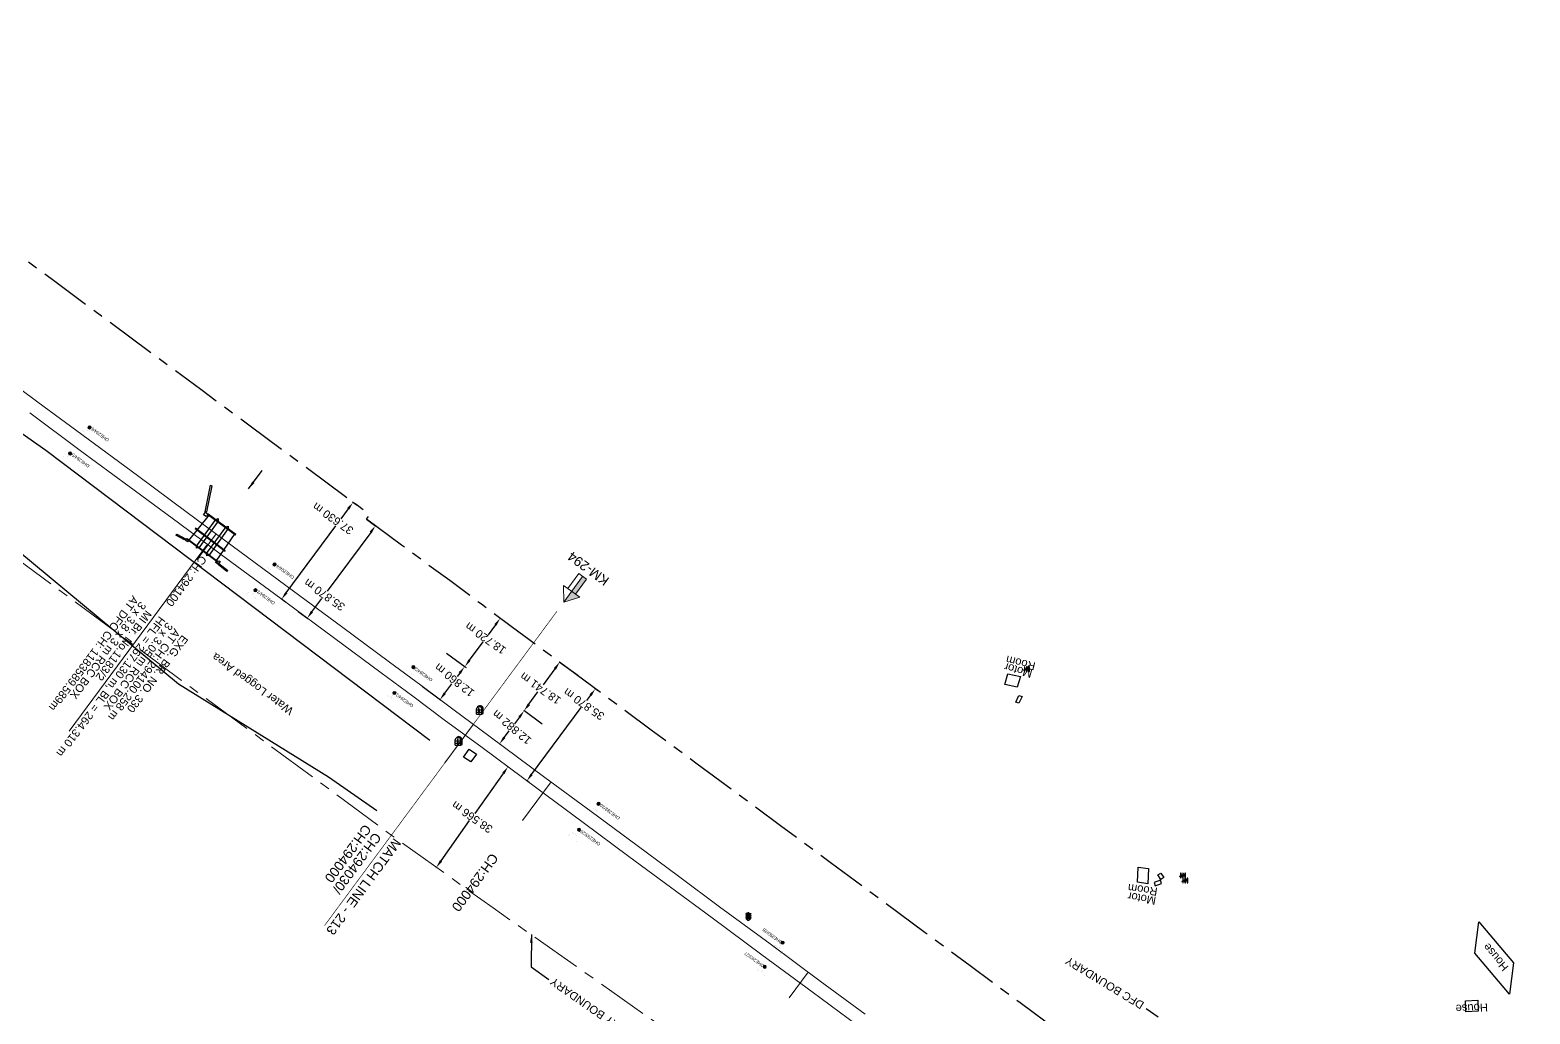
# Model space of a CAD drawing. Header units: metres. Extents: x 646303 to 662875, y 3366650 to 3378730.
# Drawn here: x 649483.9 to 649952.6, y 3376139.9 to 3376447.5 of the extents above; entities that cross this region are included whole.
import ezdxf
from ezdxf.enums import TextEntityAlignment as Align

# ---------------------------------------------------------------- set-up
doc = ezdxf.new("R2010")
doc.units = ezdxf.units.M
doc.header["$MEASUREMENT"] = 0
doc.header["$PDMODE"] = 3
doc.header["$PDSIZE"] = 0.5
doc.linetypes.add('CENTER', pattern=[50.8, 31.75, -6.35, 6.35, -6.35])
doc.linetypes.add('PHANTOM2', pattern=[1.25, 0.625, -0.125, 0.125, -0.125, 0.125, -0.125])
for name, color, linetype, lineweight in [('BOUNDARY DIMENTION', 10, 'Continuous', 0), ('BRIDGE DETAILS PLAN', 7, 'Continuous', 0), ('CANAL BOTTOM', 5, 'Continuous', 0), ('Existing Chainage', 7, 'Continuous', 0), ('Existing IR Track', 143, 'Continuous', 0), ('Existing Railway Boundary', 7, 'CENTER', 0), ('KM STONE', 7, 'Continuous', 0), ('OHE MAST', 8, 'Continuous', 0), ('OHE MAST TEXT', 8, 'Continuous', 0)]:
    doc.layers.add(name, color=color, linetype=linetype, lineweight=lineweight)
for name, color, linetype in [('BRIDGE_PARAPET', 7, 'Continuous'), ('COMMERCIAL_BLD_PUC', 251, 'Continuous'), ('DFCC Boundary', 6, 'CENTER'), ('Dimension', 10, 'Continuous'), ('KILOMETER_STONE', 251, 'Continuous'), ('MATCH LINE', 7, 'Continuous'), ('PIER_OR_ABUTMENT', 7, 'Continuous'), ('RESIDENTIAL_BL_PUC', 251, 'Continuous'), ('RESIDENTIAL_BL_SEMI', 251, 'Continuous'), ('RETAINING_WALL', 7, 'Continuous'), ('SFL_SOFFIT_LVL', 251, 'Continuous'), ('SIGN_BOARD', 251, 'Continuous'), ('TANK', 251, 'Continuous'), ('TOPO_TEXT', 251, 'Continuous'), ('TRANSFORMER', 251, 'Continuous'), ('TROLLEY_STAND', 7, 'Continuous'), ('WATER_LOGGED_AREA', 5, 'Continuous'), ('WING_WALL', 7, 'Continuous')]:
    doc.layers.add(name, color=color, linetype=linetype)
doc.styles.add('notes', font='romans.shx', dxfattribs={"height": 2})
doc.styles.get("Standard").update_dxf_attribs({"font": 'arial.ttf'})
doc.styles.add('Style-Arial', font='arial.ttf')
doc.dimstyles.new('DIM', dxfattribs={"dimtxt": 2.5, "dimasz": 2.5, "dimexe": 0.18, "dimexo": 0.0625, "dimgap": 0.09, "dimtad": 0, "dimtih": 1, "dimtoh": 1, "dimdec": 3, "dimzin": 0, "dimdsep": 46, "dimtxsty": 'Standard', "dimcen": 0.09, "dimadec": 0, "dimazin": 0, "dimtfac": 1, "dimtdec": 3, "dimtofl": 0, "dimtmove": 0, "dimatfit": 3, "dimfxl": 1, "dimtolj": 1, "dimtzin": 0, "dimarcsym": 0})
doc.dimstyles.new('ISO-25', dxfattribs={"dimtxt": 2.5, "dimasz": 2.5, "dimexe": 1.25, "dimexo": 0.625, "dimtad": 1, "dimtxsty": 'Standard', "dimcen": 2.5, "dimadec": 0, "dimazin": 0, "dimtfac": 1, "dimtmove": 0, "dimatfit": 3, "dimfxl": 1, "dimarcsym": 0})

# ---------------------------------------------------------------- blocks, each defined once
blk = doc.blocks.new('KMS')
blk.add_hatch(color=256).paths.add_polyline_path([(0.84, 1.71), (0.84, 0), (1.28, 0.25), (1.28, 1.71, 0.82134), (-0.65, 2.08, -0.601821)])
for points in [[(-0.84, 0), (-0.84, 1.71)], [(-0.84, 1.38), (0.84, 1.38)], [(-0.84, 0.64), (0.84, 0.64)], [(-0.84, 0), (0.84, 0)], [(0.84, 0), (0.84, 1.71)], [(0.84, 0), (1.28, 0.25)], [(1.28, 0.25), (1.28, 1.71)]]:
    blk.add_lwpolyline(points)
for centre, radius, start, end in [((0, 1.5), 0.867, 14.1462, 165.8538), ((0.28, 1.7), 1, 0.4859, 158.6661)]:
    blk.add_arc(centre, radius, start, end)
at = {"style": 'notes'}
for s, p in [('S', (-0.25, 0.09)), ('K', (-0.25, 1.58)), ('M', (-0.25, 0.81))]:
    blk.add_text(s, height=0.391, dxfattribs=at).set_placement(p)
blk = doc.blocks.new('SIG')
for color, points in [(1, [(-0.22, 0.42, 0.180295), (-0.01, 0.33, -0.00255), (0.01, 0.33, -0.00255), (0.02, 0.33, 0.180295), (0.23, 0.42, -0.002654), (0.25, 0.44, 0.184495), (0.33, 0.65, 1.000001), (-0.32, 0.65, 0.184495), (-0.24, 0.44, -0.002654)]), (2, [(0.23, -0.23, -0.002654), (0.25, -0.21, 0.184495), (0.33, 0.01, 1.000001), (-0.32, 0.01, 0.184495), (-0.24, -0.21, -0.002654), (-0.22, -0.23, 0.180295), (-0.01, -0.32, -0.00255), (0.01, -0.32, -0.00255), (0.02, -0.32, 0.180295)]), (3, [(0.23, -0.88, -0.002654), (0.25, -0.86, 0.184495), (0.33, -0.64, 1.000001), (-0.32, -0.64, 0.184495), (-0.24, -0.86, -0.002654), (-0.22, -0.88, 0.395599)])]:
    blk.add_hatch(color=color).paths.add_polyline_path(points)
for p, q in [((-0.31, 0.98), (-0.32, -0.9)), ((0.33, -0.9), (0.32, 0.98))]:
    blk.add_line(p, q)
for points in [[(-0.31, 0.98), (-0.81, 0.98, 0.198758), (-0.42, 0.41, 0.003814), (-0.31, 0.39, 0.003814)], [(-0.31, 0.33), (-0.81, 0.33, 0.198758), (-0.42, -0.23, 0.003727), (-0.32, -0.26, 0.003727)], [(0.32, 0.98), (0.82, 0.98, -0.198758), (0.44, 0.41, -0.003814), (0.32, 0.39, -0.003814)], [(0.32, 0.33), (0.82, 0.33, -0.198758), (0.44, -0.23, -0.003727), (0.33, -0.26, -0.003727)], [(-0.32, -0.32), (-0.81, -0.32, 0.198758), (-0.42, -0.88, 0.003639), (-0.32, -0.9)], [(0.33, -0.32), (0.82, -0.32, -0.198758), (0.44, -0.88, -0.003639), (0.33, -0.9)]]:
    blk.add_lwpolyline(points, format="xyb")
for centre, radius, start, end in [((0.01, 0.91), 0.324, 12.4049, 167.5951), ((0.01, 0.81), 0.357, 27.7578, 152.2422), ((0.01, -0.9), 0.324, 181.4572, 358.5428)]:
    blk.add_arc(centre, radius, start, end)
blk = doc.blocks.new('TRF')
blk.add_hatch(color=256).paths.add_polyline_path([(0.22, -0.04), (0.38, 0.42), (-0.98, -0.29), (0.02, 0.04), (-0.18, -0.39), (0.98, 0.09)])
for p, q in [((-0.69, 0.72), (-0.69, -0.72)), ((-0.52, 0.72), (-0.69, 0.72)), ((-0.52, -0.72), (-0.52, 0.72)), ((0, 0.72), (0, -0.72)), ((0.17, 0.72), (0, 0.72)), ((0.17, -0.72), (0.17, 0.72)), ((0.7, 0.72), (0.7, -0.72)), ((0.87, 0.72), (0.7, 0.72)), ((0.87, -0.72), (0.87, 0.72)), ((-0.69, -0.72), (-0.52, -0.72)), ((0, -0.72), (0.17, -0.72)), ((0.7, -0.72), (0.87, -0.72))]:
    blk.add_line(p, q)
blk.add_lwpolyline([(0.22, -0.04), (0.38, 0.42), (-0.98, -0.29), (0.02, 0.04), (-0.18, -0.39), (0.98, 0.09)], close=True)
blk = doc.blocks.new('OHE MAST')
h = blk.add_hatch(color=256)
edge = h.paths.add_edge_path()
edge.add_arc((0, 0), 0.514, 0, 360)
at = {"const_width": 0.01, "flags": 128}
for points in [[(1.5, 3.5), (1.5, 2), (-1.5, 2), (-1.5, 3.5)], [(0, 2), (0, 0)]]:
    blk.add_lwpolyline(points, dxfattribs=at)
blk.add_circle((0, 0), 0.514)
blk = doc.blocks.new('KM POST PLAN')
at = {"extrusion": (0, 0, -1)}
h = blk.add_hatch(color=256, dxfattribs=at)
h.paths.add_polyline_path([(0, -20), (0, -8.47), (3, -8.47), (3, -20)])
h.paths.add_polyline_path([(0, -8.47), (0, 0), (6.25, -8.47), (3, -8.47)], flags=16)
at = {"flags": 128}
for points in [[(0, 0), (-6.25, -8.47), (6.25, -8.47)], [(0, 0), (0, -20)], [(0, 0), (6.25, -8.47)], [(3, -8.47), (3, -20), (-3, -20), (-3, -8.47)]]:
    blk.add_lwpolyline(points, dxfattribs=at)
at = {"style": 'Style-Arial'}
blk.add_attdef('KM-POST', text='', height=6, dxfattribs=at).set_placement((0, -26, -263.95), align=Align.MIDDLE_CENTER)
blk = doc.blocks.new('*D7257')
at = {"layer": 'Defpoints', "color": 0, "transparency": 16777216}
for p in [(649638.26, 3376234.79), (649630.57, 3376224.45), (649630.62, 3376224.42)]:
    blk.add_point(p, dxfattribs=at)
at = {"layer": 'Dimension', "color": 0, "lineweight": -2, "transparency": 16777216}
for p, q in [((649638.31, 3376234.75), (649638.45, 3376234.65)), ((649636.81, 3376232.75), (649635.28, 3376230.68)), ((649630.62, 3376224.42), (649630.77, 3376224.31)), ((649632.11, 3376226.42), (649633.65, 3376228.49))]:
    blk.add_line(p, q, dxfattribs=at)
at = {"layer": 'Dimension', "color": 0, "transparency": 16777216}
for points in [[(649636.48, 3376233), (649637.15, 3376232.5), (649638.31, 3376234.75)], [(649631.78, 3376226.67), (649632.45, 3376226.17), (649630.62, 3376224.42)]]:
    blk.add_solid(points, dxfattribs=at)
at = {"layer": 'Dimension', "color": 0, "lineweight": 0, "transparency": 16777216, "insert": (649634.46, 3376229.58), "char_height": 2.5, "attachment_point": 5, "rotation": 140}
blk.add_mtext('\\A1;12.882 m', dxfattribs=at)
blk = doc.blocks.new('*D7258')
at = {"layer": 'Defpoints', "color": 0, "transparency": 16777216}
for p in [(649614, 3376252.74), (649606.33, 3376242.42), (649612.01, 3376238.2)]:
    blk.add_point(p, dxfattribs=at)
at = {"layer": 'Dimension', "color": 0, "lineweight": -2, "transparency": 16777216}
for p, q in [((649614.05, 3376252.7), (649619.82, 3376248.42)), ((649613.5, 3376240.21), (649615.71, 3376243.18)), ((649618.19, 3376246.52), (649617.34, 3376245.38)), ((649606.38, 3376242.38), (649612.15, 3376238.09))]:
    blk.add_line(p, q, dxfattribs=at)
at = {"layer": 'Dimension', "color": 0, "transparency": 16777216}
for points in [[(649617.85, 3376246.77), (649618.52, 3376246.27), (649619.68, 3376248.53)], [(649613.16, 3376240.46), (649613.83, 3376239.96), (649612.01, 3376238.2)]]:
    blk.add_solid(points, dxfattribs=at)
at = {"layer": 'Dimension', "color": 0, "lineweight": 0, "transparency": 16777216, "insert": (649616.53, 3376244.28), "char_height": 2.5, "attachment_point": 5, "rotation": 142}
blk.add_mtext('\\A1;12.860 m', dxfattribs=at)
blk = doc.blocks.new('*D7322')
at = {"layer": 'Defpoints', "color": 0, "linetype": 'ByBlock', "ltscale": 0.5, "transparency": 16777216}
for p in [(649633.39, 3376217.09), (649610.86, 3376185.78), (649611.01, 3376185.67)]:
    blk.add_point(p, dxfattribs=at)
at = {"layer": 'Existing Railway Boundary', "color": 0, "linetype": 'ByBlock', "lineweight": -2, "ltscale": 0.5, "transparency": 16777216}
for p, q in [((649631.78, 3376215.16), (649622.83, 3376202.61)), ((649633.33, 3376217.12), (649633.08, 3376217.3)), ((649612.31, 3376187.82), (649621.25, 3376200.38)), ((649610.96, 3376185.71), (649610.71, 3376185.89))]:
    blk.add_line(p, q, dxfattribs=at)
at = {"layer": 'Existing Railway Boundary', "color": 0, "linetype": 'ByBlock', "ltscale": 0.5, "transparency": 16777216}
for points in [[(649631.44, 3376215.4), (649632.12, 3376214.92), (649633.23, 3376217.2)], [(649611.97, 3376188.06), (649612.64, 3376187.58), (649610.86, 3376185.78)]]:
    blk.add_solid(points, dxfattribs=at)
at = {"layer": 'Existing Railway Boundary', "color": 0, "linetype": 'ByBlock', "ltscale": 0.5, "transparency": 16777216, "insert": (649622.04, 3376201.49), "char_height": 2.5, "attachment_point": 5, "rotation": 145}
blk.add_mtext('\\A1;38.566 m', dxfattribs=at)
blk = doc.blocks.new('*D7105')
at = {"layer": 'BOUNDARY DIMENTION', "color": 0, "lineweight": -2, "transparency": 16777216}
for p, q in [((649647.89, 3376247.82), (649644.21, 3376242.8)), ((649655.02, 3376245.7), (649649.22, 3376249.94)), ((649639.77, 3376236.74), (649642.6, 3376240.59)), ((649643.94, 3376230.58), (649638.15, 3376234.83))]:
    blk.add_line(p, q, dxfattribs=at)
at = {"layer": 'BOUNDARY DIMENTION', "color": 0, "transparency": 16777216}
for points in [[(649647.56, 3376248.07), (649648.23, 3376247.58), (649649.37, 3376249.84)], [(649639.43, 3376236.98), (649640.11, 3376236.49), (649638.29, 3376234.72)]]:
    blk.add_solid(points, dxfattribs=at)
at = {"layer": 'Defpoints', "color": 0, "transparency": 16777216}
for p in [(649649.37, 3376249.84), (649655.07, 3376245.66), (649643.99, 3376230.54)]:
    blk.add_point(p, dxfattribs=at)
at = {"layer": 'BOUNDARY DIMENTION', "color": 0, "transparency": 16777216, "insert": (649643.4, 3376241.7), "char_height": 2.5, "attachment_point": 5, "rotation": 145}
blk.add_mtext('\\A1;18.741 m', dxfattribs=at)
blk = doc.blocks.new('*D7106')
at = {"layer": 'BOUNDARY DIMENTION', "color": 0, "lineweight": -2, "transparency": 16777216}
for p, q in [((649631.29, 3376263.23), (649630.65, 3376263.7)), ((649629.32, 3376261.58), (649627.04, 3376258.47)), ((649621.21, 3376250.51), (649625.43, 3376256.26)), ((649620.23, 3376248.13), (649619.59, 3376248.6))]:
    blk.add_line(p, q, dxfattribs=at)
at = {"layer": 'BOUNDARY DIMENTION', "color": 0, "transparency": 16777216}
for points in [[(649628.99, 3376261.83), (649629.66, 3376261.33), (649630.8, 3376263.6)], [(649620.88, 3376250.76), (649621.55, 3376250.27), (649619.73, 3376248.5)]]:
    blk.add_solid(points, dxfattribs=at)
at = {"layer": 'Defpoints', "color": 0, "transparency": 16777216}
for p in [(649630.8, 3376263.6), (649631.34, 3376263.2), (649620.28, 3376248.1)]:
    blk.add_point(p, dxfattribs=at)
at = {"layer": 'BOUNDARY DIMENTION', "color": 0, "transparency": 16777216, "insert": (649626.23, 3376257.36), "char_height": 2.5, "attachment_point": 5, "rotation": 145}
blk.add_mtext('\\A1;18.720 m', dxfattribs=at)
blk = doc.blocks.new('*D7013')
at = {"layer": 'Defpoints', "color": 0, "linetype": 'Continuous', "ltscale": 0.5, "transparency": 16777216}
for p in [(649660.54, 3376241.59), (649661.27, 3376241.05), (649639.87, 3376212.27)]:
    blk.add_point(p, dxfattribs=at)
at = {"layer": 'DFCC Boundary', "color": 0, "linetype": 'Continuous', "lineweight": -2, "ltscale": 0.5, "transparency": 16777216}
for p, q in [((649659.05, 3376239.59), (649657.78, 3376237.88)), ((649661.22, 3376241.09), (649660.39, 3376241.7)), ((649640.63, 3376214.82), (649656.15, 3376235.69)), ((649639.82, 3376212.3), (649638.99, 3376212.92))]:
    blk.add_line(p, q, dxfattribs=at)
at = {"layer": 'DFCC Boundary', "color": 0, "linetype": 'Continuous', "ltscale": 0.5, "transparency": 16777216}
for points in [[(649658.71, 3376239.84), (649659.38, 3376239.34), (649660.54, 3376241.59)], [(649640.29, 3376215.07), (649640.96, 3376214.57), (649639.13, 3376212.81)]]:
    blk.add_solid(points, dxfattribs=at)
at = {"layer": 'DFCC Boundary', "color": 0, "linetype": 'Continuous', "ltscale": 0.5, "transparency": 16777216, "insert": (649656.96, 3376236.78), "char_height": 2.5, "attachment_point": 5, "rotation": 145}
blk.add_mtext('\\A1;35.870 m', dxfattribs=at)
blk = doc.blocks.new('*D7014')
at = {"layer": 'Defpoints', "color": 0, "linetype": 'Continuous', "ltscale": 0.5, "transparency": 16777216}
for p in [(649588.99, 3376294.6), (649567.66, 3376265.75), (649570.51, 3376263.65)]:
    blk.add_point(p, dxfattribs=at)
at = {"layer": 'DFCC Boundary', "color": 0, "linetype": 'Continuous', "lineweight": -2, "ltscale": 0.5, "transparency": 16777216}
for p, q in [((649589.04, 3376294.56), (649591.98, 3376292.39)), ((649590.35, 3376290.48), (649576.71, 3376272.05)), ((649571.99, 3376265.66), (649575.09, 3376269.85)), ((649567.71, 3376265.72), (649570.65, 3376263.54))]:
    blk.add_line(p, q, dxfattribs=at)
at = {"layer": 'DFCC Boundary', "color": 0, "linetype": 'Continuous', "ltscale": 0.5, "transparency": 16777216}
for points in [[(649590.01, 3376290.73), (649590.68, 3376290.24), (649591.83, 3376292.49)], [(649571.66, 3376265.91), (649572.33, 3376265.41), (649570.51, 3376263.65)]]:
    blk.add_solid(points, dxfattribs=at)
at = {"layer": 'DFCC Boundary', "color": 0, "linetype": 'Continuous', "ltscale": 0.5, "transparency": 16777216, "insert": (649575.9, 3376270.95), "char_height": 2.5, "attachment_point": 5, "rotation": 145}
blk.add_mtext('\\A1;35.870 m', dxfattribs=at)
blk = doc.blocks.new('*D7016')
at = {"layer": 'Defpoints', "color": 0, "linetype": 'Continuous', "ltscale": 0.5, "transparency": 16777216}
for p in [(649584.83, 3376299.85), (649586.14, 3376298.89), (649563.79, 3376268.61)]:
    blk.add_point(p, dxfattribs=at)
at = {"layer": 'DFCC Boundary', "color": 0, "linetype": 'Continuous', "lineweight": -2, "ltscale": 0.5, "transparency": 16777216}
for p, q in [((649586.09, 3376298.92), (649584.69, 3376299.96)), ((649583.35, 3376297.84), (649581.04, 3376294.71)), ((649563.97, 3376271.58), (649579.41, 3376292.51)), ((649563.74, 3376268.64), (649562.34, 3376269.68))]:
    blk.add_line(p, q, dxfattribs=at)
at = {"layer": 'DFCC Boundary', "color": 0, "linetype": 'Continuous', "ltscale": 0.5, "transparency": 16777216}
for points in [[(649583.01, 3376298.09), (649583.68, 3376297.59), (649584.83, 3376299.85)], [(649563.64, 3376271.83), (649564.31, 3376271.33), (649562.49, 3376269.57)]]:
    blk.add_solid(points, dxfattribs=at)
at = {"layer": 'DFCC Boundary', "color": 0, "linetype": 'Continuous', "ltscale": 0.5, "transparency": 16777216, "insert": (649578.56, 3376294.78), "char_height": 2.5, "attachment_point": 5, "rotation": 145}
blk.add_mtext('\\A1;37.630 m', dxfattribs=at)

msp = doc.modelspace()

# ---------------------------------------------------------------- linework, layer by layer
at = {"layer": 'BRIDGE DETAILS PLAN', "color": 7, "linetype": 'Continuous', "lineweight": 0, "flags": 128}
msp.add_lwpolyline([(649539.3189, 3376286.7461), (649496.0711, 3376228.3878)], dxfattribs=at)
at = {"layer": 'BRIDGE_PARAPET', "linetype": 'Continuous'}
for points in [[(649539.471, 3376296.024, 268.198), (649548.096, 3376289.655, 268.197), (649548.188, 3376289.832, 268.252), (649539.563, 3376296.201, 268.252)], [(649535.498, 3376291.709, 268.327), (649544.839, 3376284.606, 268.323), (649544.916, 3376284.725, 268.372), (649535.575, 3376291.828, 268.372)], [(649542.415, 3376281.312, 268.378), (649532.924, 3376288.385, 268.374), (649532.967, 3376288.533, 268.354), (649542.458, 3376281.46, 268.354)]]:
    msp.add_polyline3d(points, close=True, dxfattribs=at)
at = {"layer": 'COMMERCIAL_BLD_PUC', "linetype": 'Continuous'}
for points in [[(649793.359, 3376245.383, 265.65), (649792.375, 3376242.068, 265.688), (649788.436, 3376242.974, 265.768), (649789.4201, 3376246.2892, 265.768)], [(649833.17, 3376180.68, 265.964), (649829.967, 3376181.135, 265.886), (649830.128, 3376185.83, 265.717), (649833.3319, 3376185.3749, 265.717)]]:
    msp.add_polyline3d(points, close=True, dxfattribs=at)
at = {"layer": 'DFCC Boundary', "ltscale": 0.5, "flags": 128}
msp.add_lwpolyline([(655695.597, 3371812.1897), (655640.8822, 3371912.823), (655580.0449, 3371996.7158), (655509.7792, 3372062.0857), (655426.9534, 3372113.9756), (655342.6069, 3372167.9462), (655257.8854, 3372221.2222), (655173.2688, 3372275.363), (655087.3459, 3372327.2788), (655002.8598, 3372380.6107), (654914.5097, 3372429.9473), (654741.1355, 3372529.4419), (654650.033, 3372576.4159), (654568.6995, 3372626.155), (654571.9877, 3372630.6369), (654391.4686, 3372756.327), (654377.1337, 3372736.8494), (654004.4289, 3373016.6995), (654007.7887, 3373020.6424), (653690.5739, 3373253.6486), (653690.5425, 3373253.6059), (653433.8132, 3373453.1485), (653440.7668, 3373462.5592), (653208.8394, 3373636.5534), (653216.1698, 3373646.5105), (653142.1983, 3373700.8896), (653053.6963, 3373771.1122), (652994.4341, 3373810.5255), (652929.3691, 3373859.5713), (652860.9168, 3373902.1103), (652749.6028, 3373984.4705), (652631.2396, 3374070.7175), (652636.2281, 3374078.1704), (652537.912, 3374145.7283), (652392.904, 3374241.2711), (652388.7719, 3374235.6812), (652308.569, 3374304.8076), (652315.9256, 3374314.7669), (652103.9815, 3374448.7876), (652083.1937, 3374464.1943), (652072.7494, 3374471.9329), (652052.3219, 3374487.0684), (652038.1897, 3374497.5387), (652024.0173, 3374508.0388), (652009.8347, 3374518.5254), (651995.6683, 3374529), (651981.7515, 3374539.2836), (651967.8828, 3374549.5317), (651954.6903, 3374559.2866), (651941.4997, 3374569.04), (651923.9377, 3374582.0168), (651906.3215, 3374595.0337), (651892.0868, 3374605.5547), (651877.7985, 3374616.1153), (651861.6288, 3374628.0564), (651845.5071, 3374639.9619), (651829.5757, 3374651.7544), (651824.7911, 3374655.296), (651813.6747, 3374663.5244), (651797.4592, 3374675.4968), (651792.6217, 3374679.0685), (651809.3453, 3374701.6999), (651798.0335, 3374710.0518), (651782.3495, 3374721.6444), (651766.6655, 3374733.2369), (651750.5163, 3374745.1875), (651734.3118, 3374757.179), (651717.3274, 3374769.6994), (651700.4625, 3374782.1317), (651684.6001, 3374793.8578), (651668.5938, 3374805.6902), (651652.6806, 3374817.4203), (651636.8173, 3374829.1137), (651620.9269, 3374840.8662), (651604.9647, 3374852.6718), (651588.7459, 3374864.6312), (651572.5882, 3374876.5455), (651556.6943, 3374888.2868), (651540.8409, 3374899.9983), (651524.5553, 3374912.0488), (651508.2568, 3374924.109), (651492.7938, 3374935.5157), (651477.3997, 3374946.8715), (651461.3291, 3374958.7436), (651445.2311, 3374970.6359), (651429.3555, 3374982.3615), (651413.4375, 3374994.1184), (651396.6322, 3375006.522), (651379.7761, 3375018.963), (651363.6644, 3375030.8565), (651352.7728, 3375038.8965), (651331.6522, 3375054.4784), (651315.7738, 3375066.1947), (651299.7306, 3375078.0412), (651283.6239, 3375089.9346), (651273.9044, 3375097.1057), (651264.2377, 3375104.2378), (651243.4187, 3375119.6324), (651222.5077, 3375135.095), (651201.5462, 3375150.5784), (651180.4926, 3375166.1298), (651161.7365, 3375179.9701), (651143.0969, 3375193.7244), (651126.6442, 3375205.9373), (651110.0563, 3375218.2505), (651088.7204, 3375233.9244), (651067.5473, 3375249.4788), (651049.4448, 3375262.8672), (651031.0656, 3375276.4601), (651013.3004, 3375289.5618), (650995.6557, 3375302.5748), (650975.556, 3375317.4171), (650955.4878, 3375332.2363), (650948.8014, 3375337.1771), (650951.4372, 3375340.7501), (650937.0874, 3375351.3535), (650916.0918, 3375366.8677), (650897.9224, 3375380.2929), (650879.805, 3375393.6796), (650866.8386, 3375403.2309), (650853.9116, 3375412.7532), (650835.5886, 3375426.289), (650817.2946, 3375439.8035), (650797.968, 3375454.1206), (650778.7222, 3375468.3781), (650760.7655, 3375481.6337), (650742.8011, 3375494.8949), (650723.0807, 3375509.4255), (650703.3693, 3375523.9495), (650688.6613, 3375534.8372), (650673.8463, 3375545.804), (650653.7938, 3375560.6295), (650633.6894, 3375575.4932), (650612.6421, 3375591.0542), (650592.0153, 3375606.3042), (650570.0328, 3375622.5591), (650548.5001, 3375638.4814), (650530.5234, 3375651.793), (650512.3606, 3375665.2423), (650494.7465, 3375678.2665), (650476.9008, 3375691.462), (650459.2976, 3375704.4721), (650441.3132, 3375717.7633), (650427.1261, 3375728.1319), (650413.8099, 3375737.864), (650402.677, 3375746.2697), (650389.8486, 3375755.6668), (650377.7322, 3375764.5425), (650360.7275, 3375777.1141), (650343.7744, 3375789.6482), (650325.0342, 3375803.5254), (650306.3109, 3375817.39), (650287.6225, 3375831.2124), (650268.717, 3375845.1957), (650250.337, 3375858.8009), (650231.8256, 3375872.5033), (650215.4559, 3375884.6355), (650199.261, 3375896.6381), (650189.9351, 3375903.5429), (650184.6476, 3375907.4517), (650170.3331, 3375918.0338), (650153.2211, 3375930.7288), (650135.9365, 3375943.5518), (650119.2313, 3375955.9159), (650102.3769, 3375968.3905), (650085.2738, 3375981.0461), (650068.2078, 3375993.6742), (650052.7787, 3376005.1011), (650037.4384, 3376016.4621), (650022.1728, 3376027.766), (650006.9632, 3376039.0283), (649974.7512, 3376062.8762), (649961.4537, 3376072.7117), (649948.2091, 3376082.508), (649944.476, 3376085.2722), (649918.728, 3376050.5341), (649909.4316, 3376057.4177), (649896.4092, 3376067.0604), (649893.7832, 3376069.0128), (649891.1645, 3376070.9437), (649888.4639, 3376072.9569), (649875.744, 3376082.3694), (649867.5551, 3376088.4016), (649853.4118, 3376098.8745), (649839.2513, 3376109.3603), (649829.0749, 3376116.9005), (649827.2194, 3376118.2675), (649818.0867, 3376125.0366), (649808.8566, 3376131.8779), (649793.2502, 3376143.4201), (649777.6288, 3376154.9733), (649763.6321, 3376165.3144), (649749.5741, 3376175.7007), (649733.9228, 3376187.2754), (649718.3343, 3376198.8036), (649705.3241, 3376208.4391), (649692.3703, 3376218.0327), (649678.0208, 3376228.6769), (649663.5747, 3376239.3366), (649646.4625, 3376252.0623), (649634.6272, 3376260.744), (649624.9192, 3376267.9946), (649615.0208, 3376275.3876), (649599.9831, 3376286.4834), (649588.9857, 3376294.598), (649590.032, 3376296.0132), (649586.1685, 3376298.8639), (649569.3593, 3376311.3207), (649552.641, 3376323.7102), (649537.2353, 3376335.0739), (649521.9792, 3376346.327), (649506.2408, 3376358.0035), (649490.3575, 3376369.7875), (649475.7578, 3376380.5673), (649461.1933, 3376391.3211), (649445.4753, 3376402.9572), (649429.8494, 3376414.5253), (649414.4906, 3376425.9209), (649378.3483, 3376452.6365), (649368.4603, 3376459.9984), (649352.6509, 3376471.6682), (649336.6992, 3376483.4434), (649322.3941, 3376494.1037), (649307.6557, 3376505.0862), (649290.8736, 3376517.4208), (649273.972, 3376529.8435), (649258.1992, 3376541.4854), (649242.2966, 3376553.2232), (649226.5432, 3376564.8634), (649210.8826, 3376576.435), (649195.2207, 3376588.0769), (649179.5326, 3376599.7383), (649164.9134, 3376610.5118), (649150.5177, 3376621.1205), (649135.415, 3376632.3287), (649120.2337, 3376643.5954), (649107.8929, 3376652.6743), (649095.5927, 3376661.7234), (649079.5687, 3376673.5769), (649063.4846, 3376685.4748), (649046.5651, 3376697.9756), (649029.6506, 3376710.4727), (649013.3465, 3376722.5351), (648996.9805, 3376734.6431), (648980.3936, 3376746.8979), (648963.6626, 3376759.259), (648946.7453, 3376771.7643), (648929.6945, 3376784.3682), (648913.5118, 3376796.3614), (648897.2206, 3376808.435), (648876.2496, 3376823.9678), (648855.1325, 3376839.6089), (648839.3985, 3376851.2044), (648823.6596, 3376862.8037), (648806.187, 3376875.7235), (648788.7814, 3376888.5937), (648772.4766, 3376900.6763), (648756.1277, 3376912.7915), (648748.6058, 3376918.3049), (648733.321, 3376929.6306), (648718.1841, 3376940.8501), (648694.1574, 3376958.9078), (648686.9154, 3376964.1595), (648685.9321, 3376964.8321), (648667.95, 3376978.2197), (648649.3198, 3376992.1471), (648633.5557, 3377003.8368), (648617.684, 3377015.6038), (648613.3865, 3377018.7718), (648613.1308, 3377018.4261), (648605.39, 3377024.1325), (648593.439, 3377032.9404), (648576.5994, 3377045.3816), (648559.8787, 3377057.7351), (648542.9247, 3377070.3132), (648525.9483, 3377082.908), (648511.3109, 3377093.7409), (648496.5572, 3377104.6599), (648477.562, 3377118.7172), (648458.5464, 3377132.7896), (648451.3349, 3377138.2101), (648435.5918, 3377149.862), (648422.1096, 3377159.9046), (648408.3664, 3377170.0637), (648394.6863, 3377180.1761), (648381.6588, 3377189.818), (648368.6059, 3377199.4787), (648354.1188, 3377210.196), (648339.6473, 3377220.9017), (648325.8166, 3377231.1386), (648311.9735, 3377241.3853), (648297.2469, 3377252.2824), (648283.6168, 3377262.3688), (648282.6002, 3377260.9951), (648281.5015, 3377261.8082), (648268.446, 3377271.4578), (648255.3849, 3377281.1115), (648243.3023, 3377290.0413), (648231.5826, 3377298.7116), (648230.1246, 3377299.843), (648216.137, 3377310.1827), (648202.3989, 3377320.3379), (648187.9045, 3377331.0225), (648173.4524, 3377341.7035), (648159.964, 3377351.7009), (648146.3755, 3377361.7726), (648132.3698, 3377372.1252), (648118.3132, 3377382.5155), (648104.5683, 3377392.6752), (648090.8453, 3377402.8186), (648079.0331, 3377411.5788), (648067.1746, 3377420.3734), (648052.1864, 3377431.461), (648037.1291, 3377442.5999), (648023.4384, 3377452.7367), (648009.6421, 3377462.9518), (647998.5681, 3377471.1475), (647977.6651, 3377486.6371), (647970.8013, 3377491.7424), (647954.3046, 3377504.0127), (647940.5645, 3377514.1537), (647927.1436, 3377524.0583), (647912.5029, 3377534.9198), (647897.7662, 3377545.8524), (647883.3488, 3377556.5286), (647868.9785, 3377567.1699), (647855.3948, 3377577.2425), (647841.7032, 3377587.3948), (647828.8284, 3377596.8277), (647815.9828, 3377606.2395), (647798.869, 3377618.9232), (647787.996, 3377626.9816), (647769.1212, 3377640.9619), (647756.6675, 3377650.183), (647742.624, 3377660.5991), (647728.5049, 3377671.0713), (647713.635, 3377682.0926), (647698.699, 3377693.1628), (647681.9918, 3377705.517), (647665.4025, 3377717.7839), (647652.0515, 3377727.6811), (647638.8028, 3377737.5025), (647625.2604, 3377747.546), (647611.724, 3377757.585), (647601.846, 3377764.9047), (647586.5632, 3377776.2354), (647574.9107, 3377784.8659), (647552.1318, 3377801.7377), (647544.5766, 3377807.3492), (647531.2096, 3377817.2774), (647518.7824, 3377826.4783), (647506.3678, 3377835.6698), (647493.0662, 3377845.5438), (647479.7149, 3377855.4547), (647466.3541, 3377865.3556), (647452.9886, 3377875.26), (647440.1702, 3377884.755), (647427.3392, 3377894.2595), (647421.9004, 3377898.2902), (647422.4016, 3377898.9655), (647413.1507, 3377905.8213), (647398.5546, 3377916.6386), (647385.2867, 3377926.4568), (647372.1159, 3377936.2032), (647357.4127, 3377947.1112), (647351.2811, 3377951.6601), (647330.0092, 3377967.4105), (647317.4471, 3377976.6964), (647304.414, 3377986.3606), (647291.335, 3377996.0589), (647278.7541, 3378005.3917), (647266.0777, 3378014.7954), (647252.9457, 3378024.4462), (647239.9839, 3378033.9719), (647225.7512, 3378044.5255), (647211.5179, 3378055.0796), (647196.511, 3378066.208), (647181.4966, 3378077.3419), (647167.7872, 3378087.5064), (647154.0498, 3378097.6917), (647140.7668, 3378107.5414), (647127.4862, 3378117.3893), (647113.2521, 3378127.9375), (647099.0375, 3378138.4713), (647085.0268, 3378148.8592), (647070.9977, 3378159.2608), (647056.5444, 3378169.9697), (647042.0873, 3378180.6814), (647027.5624, 3378191.4464), (647013.0728, 3378202.1851), (646999.864, 3378211.9684), (646986.6741, 3378221.7376), (646973.6148, 3378231.4185), (646960.4875, 3378241.1499), (646945.7953, 3378252.0414), (646931.0256, 3378262.9902), (646930.6274, 3378263.2852), (646951.9475, 3378292.0562)], dxfattribs=at)
at = {"layer": 'Existing Chainage', "color": 0, "linetype": 'Continuous', "lineweight": 13, "flags": 128}
for points in [[(649536.1104, 3376281.9726), (649542.0647, 3376290.0067)], [(649613.5059, 3376218.4264), (649622.4233, 3376230.488)], [(649637.7902, 3376200.4115), (649646.6799, 3376212.4935)], [(649721.1261, 3376144.9657), (649727.0652, 3376153.011)]]:
    msp.add_lwpolyline(points, dxfattribs=at)
at = {"layer": 'Existing IR Track', "flags": 128}
for points in [[(649455.9533, 3376353.7236), (649486.3622, 3376331.2021), (649502.0885, 3376319.5569), (649517.4435, 3376308.2154), (649532.9945, 3376296.7289), (649549.492, 3376284.5022), (649566.2512, 3376272.0815), (649581.2148, 3376261.0216), (649596.2501, 3376249.9088), (649605.9955, 3376242.6689), (649616.0004, 3376235.2365), (649627.6846, 3376226.5978), (649644.7808, 3376213.8908), (649659.2492, 3376203.2452), (649673.5798, 3376192.6214), (649686.5038, 3376183.0171), (649699.3377, 3376173.4798), (649715.119, 3376161.8299), (649730.7947, 3376150.2579), (649744.8485, 3376139.8706)], [(649483.8196, 3376327.7826), (649499.5999, 3376316.0749), (649514.8981, 3376304.7908), (649530.2698, 3376293.4522), (649546.9544, 3376281.0877), (649563.795, 3376268.6076), (649578.686, 3376257.6201), (649593.6397, 3376246.5862), (649603.4547, 3376239.2556), (649613.2865, 3376231.9125), (649625.1517, 3376223.2089), (649642.2232, 3376210.5134), (649656.6868, 3376199.8408), (649671.0002, 3376189.2234), (649683.9757, 3376179.6136), (649696.9861, 3376169.9781), (649712.5945, 3376158.4352), (649728.2458, 3376146.8605), (649742.317, 3376136.4643)]]:
    msp.add_lwpolyline(points, dxfattribs=at)
at = {"layer": 'Existing Railway Boundary', "ltscale": 0.5, "flags": 128}
msp.add_lwpolyline([(646392.1468, 3378591.2261), (646396.278, 3378587.827), (646429.651, 3378563.418), (646508.624, 3378505.748), (646567.005, 3378462.112), (646623.834, 3378415.482), (646669.109, 3378384.322), (646783.715, 3378301.571), (646838.51, 3378262.658), (646952.965, 3378175.311), (647008.322, 3378137.109), (647042.48, 3378108.182), (647061.492, 3378093.308), (647116.071, 3378054.446), (647172.63, 3378010.839), (647203.302, 3377988.485), (647278.805, 3377934.138), (647286.816, 3377929.324), (647322.757, 3377901.879), (647327.453, 3377897.612), (647377.707, 3377860.589), (647378.814, 3377859.734), (647437.901, 3377816.941), (647606.644, 3377691.844), (647666.769, 3377648.092), (647794.937, 3377549.687), (647975.1074, 3377413.5011), (647977.8017, 3377417.0657), (648027.4338, 3377380.0062), (648110.3973, 3377319.5954), (648183.2081, 3377266.1501), (648191.8776, 3377258.0726), (648269.3864, 3377190.3732), (648349.8663, 3377128.7481), (648429.2911, 3377068.0894), (648510.0332, 3377005.89), (648593.7861, 3376946.3385), (648703.2639, 3376868.3893), (648785.9497, 3376807.1919), (648843.0976, 3376764.9217), (648884.3359, 3376734.4192), (648925.4213, 3376703.4942), (649003.8619, 3376641.5777), (649085.6243, 3376580.268), (649160.7342, 3376521.6531), (649159.399, 3376518.699), (649597.03, 3376195.673), (649628.576, 3376173.111), (649858.736, 3376011.074), (649859.639, 3376011.308), (649903.9096, 3375976.0332), (649983.9778, 3375912.8788), (650064.087, 3375849.8458), (650145.5828, 3375789.5147), (650203.6992, 3375747.6273), (650229.1146, 3375729.8999), (650311.1336, 3375670.8996), (650393.4676, 3375613.5658), (650474.1888, 3375553.4634), (650558.5306, 3375491.2802), (650640.5125, 3375430.4873), (650721.5874, 3375369.5602), (650805.2992, 3375310.9776), (650888.8131, 3375251.7425), (650970.5637, 3375191.0218), (650979.148, 3375182.473), (651022.914, 3375150.971), (651049.438, 3375131.658), (651080.6121, 3375108.7365), (651121.6394, 3375080.124), (651162.5065, 3375051.934), (651219.8827, 3375012.3945), (651276.5566, 3374969.1448), (651325.3169, 3374928.7321), (651378.6731, 3374889.2566), (651430.8267, 3374849.9676), (651482.8933, 3374810.1206), (651533.9278, 3374772.1437), (651588.1143, 3374733.5561), (651641.577, 3374695.4503), (651693.877, 3374656.8656), (651742.5416, 3374622.3281)], dxfattribs=at)
at = {"layer": 'MATCH LINE', "linetype": 'PHANTOM2', "ltscale": 15, "const_width": 0.2}
msp.add_lwpolyline([(649648.5117, 3376265.7751), (649575.9605, 3376167.6425)], dxfattribs=at)
at = {"layer": 'PIER_OR_ABUTMENT', "linetype": 'Continuous'}
for points in [[(649541.939, 3376294.507, 267.566), (649542.705, 3376294.826, 267.534), (649542.637, 3376294.005, 267.537), (649536.596, 3376285.653, 268.372), (649535.895, 3376285.544, 268.374), (649535.861, 3376286.21, 268.362)], [(649545.131, 3376292.185, 267.531), (649545.807, 3376292.402, 267.532), (649545.788, 3376291.67, 267.584), (649539.732, 3376283.218, 268.362), (649539.088, 3376283.14, 268.398), (649538.997, 3376283.819, 268.399)]]:
    msp.add_polyline3d(points, close=True, dxfattribs=at)
at = {"layer": 'RESIDENTIAL_BL_PUC', "linetype": 'Continuous'}
msp.add_polyline3d([(649946.116, 3376146.098, 266.008), (649935.318, 3376158.92, 266.332), (649936.569, 3376168.719, 266.226), (649947.369, 3376155.8946, 266.226)], close=True, dxfattribs=at)
at = {"layer": 'RESIDENTIAL_BL_SEMI', "linetype": 'Continuous'}
msp.add_polyline3d([(649936.375, 3376140.87, 266.428), (649932.52, 3376140.669, 266.117), (649932.426, 3376144.029, 266.219), (649936.2935, 3376144.2307, 266.219)], close=True, dxfattribs=at)
at = {"layer": 'RETAINING_WALL'}
for points in [[(649540.659, 3376304.981, 265.754), (649538.995, 3376296.875, 267.999), (649538.568, 3376296.864, 268.06), (649540.2922, 3376305.263, 268.06)], [(649529.732, 3376289.92, 268.019), (649532.448, 3376288.451, 268.069), (649532.204, 3376288.134, 268.044), (649529.4876, 3376289.6032, 268.044)]]:
    msp.add_polyline3d(points, close=True, dxfattribs=at)
at = {"layer": 'RETAINING_WALL', "linetype": 'Continuous'}
msp.add_polyline3d([(649545.399, 3376278.275, 268.062), (649542.667, 3376280.41, 268.088), (649542.927, 3376280.73, 268.088), (649545.6591, 3376278.5949, 268.088)], close=True, dxfattribs=at)
at = {"layer": 'SFL_SOFFIT_LVL', "linetype": 'Continuous'}
for points in [[(649533.501, 3376287.897, 267.658), (649540.003, 3376295.948, 266.815)], [(649542.062, 3376281.454, 267.633), (649547.976, 3376290.113, 266.802)]]:
    msp.add_polyline3d(points, dxfattribs=at)
at = {"layer": 'TANK', "linetype": 'Continuous'}
for points in [[(649791.91, 3376237.391, 265.912), (649792.89, 3376239.52, 265.859), (649793.874, 3376239.188, 265.842), (649792.8938, 3376237.0585, 265.842)], [(649837.241, 3376183.954, 265.972), (649838.116, 3376182.575, 265.545), (649837.187, 3376182.033, 265.983), (649836.2826, 3376183.4584, 265.983)], [(649835.503, 3376180.033, 265.213), (649837.391, 3376180.775, 265.977), (649837.163, 3376181.822, 265.978), (649835.1455, 3376181.0291, 265.978)]]:
    msp.add_polyline3d(points, close=True, dxfattribs=at)
at = {"layer": 'TROLLEY_STAND', "linetype": 'Continuous'}
msp.add_polyline3d([(649623.355, 3376221.206, 268.359), (649621.605, 3376218.786, 268.309), (649619.381, 3376220.266, 268.291), (649621.1312, 3376222.6863, 268.291)], close=True, dxfattribs=at)
at = {"layer": 'WATER_LOGGED_AREA', "linetype": 'Continuous'}
msp.add_polyline3d([(649608.8263, 3376225.4177, 264.8878), (649488.835, 3376316.049, 263.621), (649439.442, 3376350.702, 264.307), (649433.659, 3376355.376, 263.75), (649380.712, 3376394.649, 263.977), (649329.369, 3376431.88, 263.973), (649314.015, 3376403.166, 264.565), (649437.242, 3376321.115, 264.394), (649480.044, 3376284.833, 264.494), (649530.285, 3376243.089, 264.664), (649577.109, 3376214.033, 264.629), (649592.2423, 3376203.5622, 264.6544)], dxfattribs=at)
at = {"layer": 'WING_WALL', "linetype": 'Continuous'}
for points in [[(649538.735, 3376296.78, 268.352), (649539.504, 3376296.184, 268.352), (649538.903, 3376295.403, 268.327), (649538.134, 3376295.999, 268.327)], [(649533.4, 3376288.007, 268.361), (649533.087, 3376287.556, 268.36), (649532.467, 3376288.061, 268.385), (649532.637, 3376288.605, 268.421)], [(649541.815, 3376281.075, 268.384), (649542.146, 3376281.462, 268.384), (649542.585, 3376281.158, 268.41), (649542.937, 3376281.606, 268.382), (649543.255, 3376281.316, 268.364), (649542.644, 3376280.505, 268.383)]]:
    msp.add_polyline3d(points, close=True, dxfattribs=at)

# ---------------------------------------------------------------- block references
at = {"layer": 'KILOMETER_STONE', "linetype": 'Continuous'}
for p in [(649624.226, 3376233.619, 268.684), (649624.226, 3376233.619, 268.684), (649617.61, 3376223.939, 268.731), (649617.61, 3376223.939, 268.731)]:
    msp.add_blockref('KMS', p, dxfattribs=at)
at = {"layer": 'KM STONE'}
ref = msp.add_blockref('KM POST PLAN', (649650.6346, 3376268.6465), dxfattribs=dict(at, xscale=0.5, yscale=0.5, zscale=0.5, rotation=143.7377716583014))
ref.add_attrib('KM-POST', 'KM-294', dxfattribs={"layer": '0', "height": 3, "rotation": 143.737772, "style": 'Style-Arial'}).set_placement((649658.3238, 3376279.1286), align=Align.MIDDLE_CENTER)
at = {"layer": 'OHE MAST', "color": 2, "rotation": 143.3908318566117}
for p in [(649502.491, 3376323.269), (649496.423, 3376315.14), (649560.313, 3376280.438), (649554.304, 3376272.4), (649603.705, 3376248.367), (649597.738, 3376240.276), (649661.526, 3376205.677), (649655.429, 3376197.544), (649719.012, 3376162.247), (649713.444, 3376154.71)]:
    msp.add_blockref('OHE MAST', p, dxfattribs=at)
at = {"layer": 'SIGN_BOARD', "linetype": 'Continuous'}
msp.add_blockref('SIG', (649708.326, 3376170.378, 268.312), dxfattribs=at)
at = {"layer": 'TRANSFORMER', "linetype": 'Continuous'}
for p in [(649795.3, 3376247.697, 265.654), (649844.073, 3376183.242, 266.169), (649844.754, 3376181.665, 265.821)]:
    msp.add_blockref('TRF', p, dxfattribs=at)

# ---------------------------------------------------------------- texts
at = {"layer": 'BRIDGE DETAILS PLAN', "color": 10}
for s, p in [('AT DFC CH: 1183589.589m', (649515.9777, 3376270.8886)), ('3 x 3.8 x 3 m RCC BOX', (649518.3712, 3376269.05)), (' MI Br. No.1183/2', (649520.691, 3376267.1379))]:
    msp.add_text(s, height=2.5, rotation=233, dxfattribs=at).set_placement(p)
at = {"layer": 'BRIDGE DETAILS PLAN'}
for s, p in [('HFL = 267.130 m, BL = 264.310 m ', (649524.3186, 3376264.475)), ('3 x 3.05 m RCC BOX', (649526.7309, 3376262.5948)), ('AT CH: 294100.258 m', (649529.0255, 3376260.5971)), ('EXG. BR. NO. 330', (649531.4967, 3376258.5994))]:
    msp.add_text(s, height=2.5, rotation=233, dxfattribs=at).set_placement(p)
at = {"layer": 'BRIDGE_PARAPET'}
for p in [(649533.327, 3376287.607, 267.268), (649533.392, 3376287.707, 267.243)]:
    msp.add_text('DL', height=0.5, dxfattribs=at).set_placement(p)
at = {"layer": 'DFCC Boundary', "ltscale": 0.5}
msp.add_text('DFC BOUNDARY', height=2.5, rotation=148.64343, dxfattribs=at).set_placement((649832.2407, 3376143.4561))
at = {"layer": 'Existing Chainage', "color": 0, "linetype": 'Continuous', "lineweight": 0, "attachment_point": 6, "line_spacing_factor": 0.6, "style": 'Style-Arial'}
for s, insert, char_height, rotation in [('CH: 294100', (649527.1678, 3376267.7742), 2.5, 233.457078), ('CH:294000', (649576.9396, 3376181.5638), 3, 233.523805), ('CH:294030/', (649579.3554, 3376178.079), 3, 233.523805), ('CH:294000', (649616.645, 3376172.5165), 3, 233.655273)]:
    msp.add_mtext(s, dxfattribs=dict(at, insert=insert, char_height=char_height, rotation=rotation))
at = {"layer": 'Existing Railway Boundary', "linetype": 'Continuous', "ltscale": 5}
msp.add_text('EXISTING RAILWAY BOUNDARY', height=2.5, rotation=145, dxfattribs=at).set_placement((649691.5874, 3376120.6785))
at = {"layer": 'MATCH LINE', "linetype": 'Continuous'}
msp.add_text('MATCH LINE - 213', height=3, rotation=233.693298, dxfattribs=at).set_placement((649597.6294, 3376195.1616))
at = {"layer": 'OHE MAST TEXT'}
for s, p in [('OHE294/6', (649505.7594, 3376321.0638)), ('OHE294/5', (649499.6914, 3376312.9348)), ('OHE294/4', (649563.6215, 3376278.1514)), ('OHE294/3', (649557.6125, 3376270.1134)), ('OHE294/2', (649606.8494, 3376246.0804)), ('OHE294/1', (649600.8824, 3376237.9894)), ('OHE293/30', (649665.0788, 3376203.1459)), ('OHE293/29', (649658.9818, 3376195.0129)), ('OHE293/28', (649715.8902, 3376164.2733, 375.587)), ('OHE293/27', (649710.2056, 3376156.9433))]:
    msp.add_text(s, height=1, rotation=144, dxfattribs=at).set_placement(p, align=Align.MIDDLE_CENTER)
at = {"layer": 'TOPO_TEXT', "color": 5}
msp.add_text('Water Logged Area', height=2.5, rotation=144.100313, dxfattribs=at).set_placement((649566.4391, 3376235.2154))
at = {"layer": 'TOPO_TEXT'}
for s, rotation, p in [('Motor', 164.167273, (649797.2663, 3376247.3284)), ('Room', 166.075747, (649798.239, 3376249.7322)), ('Motor', 169.872919, (649835.8774, 3376176.5051)), ('Room', 171.781393, (649836.3273, 3376179.3465)), ('House', 130.102284, (649946.0297, 3376154.6478)), ('House', 182.984704, (649939.3565, 3376143.3223))]:
    msp.add_text(s, height=2.5, rotation=rotation, dxfattribs=at).set_placement(p)

# ---------------------------------------------------------------- dimensions: what is measured, and where the dimension line sits
at = {"layer": 'BOUNDARY DIMENTION'}
for base, p1, p2, picture, middle in [((649630.799, 3376263.5955), (649620.278, 3376248.0966), (649631.3426, 3376263.1972), '*D7106', (649626.2332, 3376257.3644)), ((649649.3697, 3376249.838), (649643.9946, 3376230.5432), (649655.0713, 3376245.6602), '*D7105', (649643.4033, 3376241.6953))]:
    dim = msp.add_linear_dim(base=base, p1=p1, p2=p2, angle=53.768546, dimstyle='DIM', override={"dimpost": ' m'}, dxfattribs=at)
    dim.commit()
    dim.dimension.update_dxf_attribs({"geometry": picture, "text_midpoint": middle, "dimtype": 129, "text_rotation": 145})
at = {"layer": 'DFCC Boundary', "linetype": 'Continuous', "ltscale": 0.5}
for base, p1, p2, angle, picture, middle in [((649584.8317, 3376299.8502), (649563.795, 3376268.6076), (649586.137, 3376298.8871), 53.57786, '*D7016', (649578.5552, 3376294.7757)), ((649570.5075, 3376263.6505), (649588.9857, 3376294.598), (649567.6613, 3376265.7547), 233.523805, '*D7014', (649575.901, 3376270.9457)), ((649660.5388, 3376241.5943), (649639.8658, 3376212.2665), (649661.2708, 3376241.0499), 53.363271, '*D7013', (649656.9622, 3376236.7848))]:
    dim = msp.add_linear_dim(base=base, p1=p1, p2=p2, angle=angle, dimstyle='DIM', override={"dimpost": ' m', "dimtmove": 2}, dxfattribs=at)
    dim.commit()
    dim.dimension.update_dxf_attribs({"geometry": picture, "text_midpoint": middle, "dimtype": 129, "text_rotation": 145})
at = {"layer": 'Dimension', "color": 10, "lineweight": 0}
dim = msp.add_linear_dim(base=(649612.0084, 3376238.202), p1=(649614.003, 3376252.741), p2=(649606.3338, 3376242.4176), angle=233.39153, dimstyle='DIM', override={"dimpost": ' m'}, dxfattribs=at)
dim.commit()
dim.dimension.update_dxf_attribs({"geometry": '*D7258', "text_midpoint": (649616.5251, 3376244.2819), "dimtype": 129, "text_rotation": 142})
dim = msp.add_aligned_dim(p1=(649638.2554, 3376234.7909), p2=(649630.5711, 3376224.4524), distance=0.0624, dimstyle='DIM', override={"dimpost": ' m'}, dxfattribs=at)
dim.commit()
dim.dimension.update_dxf_attribs({"geometry": '*D7257', "text_midpoint": (649634.4633, 3376229.5844), "text_rotation": 140})
at = {"layer": 'Existing Railway Boundary', "linetype": 'ByBlock', "ltscale": 0.5}
dim = msp.add_aligned_dim(p1=(649633.3851, 3376217.086), p2=(649611.0138, 3376185.6716), distance=-0.1947, dimstyle='DIM', override={"dimpost": ' m', "dimtmove": 2}, dxfattribs=at)
dim.commit()
dim.dimension.update_dxf_attribs({"geometry": '*D7322', "text_midpoint": (649622.0409, 3376201.4917), "text_rotation": 145})

# ---------------------------------------------------------------- leaders
at = {"layer": 'CANAL BOTTOM'}
msp.add_leader([(649552.1717, 3376304.0899, 0.0288), (649556.4269, 3376309.8318, 0.0288)], dimstyle='ISO-25', override={"dimtxt": 3, "dimasz": 2.5, "dimgap": 0.625, "dimtad": 0, "dimdec": 3, "dimzin": 2, "dimtdec": 3}, dxfattribs=at)
at = {"layer": 'DFCC Boundary', "ltscale": 0.5}
msp.add_leader([(649831.0294, 3376115.4523), (649836.3439, 3376138.9518), (649832.6441, 3376141.6004)], dimstyle='ISO-25', override={"dimtxt": 0.5, "dimtad": 0}, dxfattribs=at)
at = {"layer": 'Existing Railway Boundary', "linetype": 'Continuous', "ltscale": 5}
msp.add_leader([(649640.5483, 3376164.7663), (649640.4907, 3376154.6836), (649646.0373, 3376150.7823)], dimstyle='ISO-25', override={"dimtxt": 0.5, "dimtad": 0}, dxfattribs=at)

doc.saveas('drawing.dxf')
